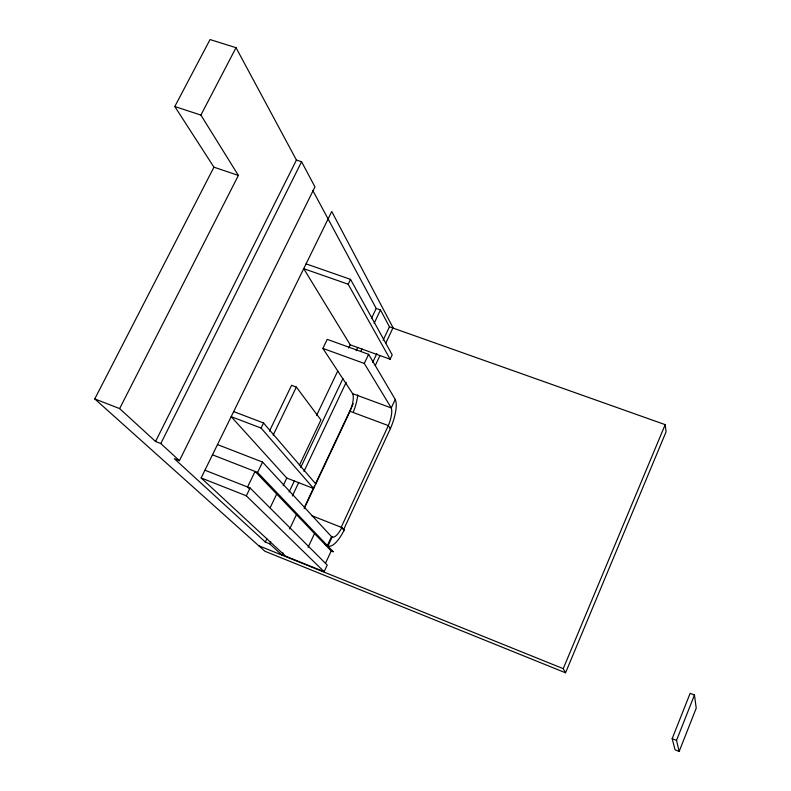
<?xml version="1.0" encoding="UTF-8"?>
<svg xmlns="http://www.w3.org/2000/svg" width="791" height="791" viewBox="0 0 791 791"><rect width="100%" height="100%" fill="white"/><g stroke="black" fill="none" stroke-linecap="round" stroke-linejoin="round"><path stroke-width="1.19" d="M679.162 751.45L696.228 708.163L694.458 695.012L690.148 693.292L672.182 738.636L675.039 749.759L679.162 751.45L676.513 740.406L694.458 695.012M665.191 424.648L666.062 431.846L565.545 672.795L563.232 668.662L665.191 424.648L389.449 326.802L380.481 309.953L376.209 308.45L312.86 190.611M327.365 545.563L331.508 536.634L262.563 462.082L217.495 444.591M322.886 348.406L364.305 363.445L391.268 407.938L352.687 393.691L322.886 348.406L327.227 339.359L368.616 354.309L395.233 399.406L391.268 407.938A16.403 5.29 -69.6 0 1 388.341 425.588L341.208 527.271L344.184 530.138A27.883 9.087 -68.2 0 1 328.047 545.83L325.19 544.692M328.047 545.83L332.19 536.911A16.72 5.448 -68.2 0 0 341.88 527.538L344.184 530.138M325.576 563.103L331.202 550.971L255.068 471.436L247.563 486.999L249.254 488.69M385.721 343.294L393.048 327.711L331.745 211.494L201.141 477.942L285.61 556.172L324.142 571.725L327.217 565.081L250.094 487.998L204.938 470.22M343.512 529.871L390.329 428.742A25.431 8.197 -69.6 0 0 395.233 399.406M390.141 359.223L348.178 284.226L303.724 268.673L350.215 344.827L390.141 359.223L392.198 354.843L350.522 279.361L306.077 263.868M308.114 547.323L314.541 533.569M375.26 365.551L379.967 355.535M364.305 363.445L368.616 354.309M289.684 528.971L296.437 514.654M282.98 552.869L281.922 555.094L269.682 543.812L265.331 542.062L174.297 458.661L179.409 460.678L314.966 186.884L301.589 161.76L296.437 160.049L236.025 47.687L210.06 39.55L174.791 106.528L213.936 167.188L238.378 175.424L119.639 408.591L155.55 441.487L160.81 443.553L179.409 460.678M304.476 507.209L314.442 486.05M315.49 483.825L353.261 403.637M372.66 362.436L376.862 353.528M383.151 340.16L389.449 326.802M304.149 508.712L350.027 411.31A16.295 5.675 -69.6 0 0 352.687 393.691M269.682 543.812L270.73 541.588M292.363 495.927L298.701 482.559M303.971 471.426L346.181 382.34M360.963 351.155L362.011 348.93M374.153 323.321L380.481 309.953M270.097 507.871L276.692 494.029M283.148 485.684L286.787 478.051L231.19 416.649L261.089 428.069L313.622 488.492L286.787 478.051M316.529 415.572L337.747 370.999M348.663 348.089L350.215 344.827M299.374 465.335L320.928 419.952L296.348 387.066L291.572 385.296L269.454 431.135M265.331 542.062L266.913 538.72M289.091 492.002L294.371 480.879M300.709 467.53L342.948 378.533M356.148 350.72L357.73 347.387M371.463 318.466L376.209 308.45M273.182 435.149L296.348 387.066M324.142 571.725L246.327 495.809L250.094 487.998M331.202 550.971L333.347 551.831L257.589 472.425L262.563 462.082M348.178 284.226L350.522 279.361M261.089 428.069L263.551 422.987L233.661 411.597M155.55 441.487L296.437 160.049M160.81 443.553L301.589 161.76M563.232 668.662L258.677 545.701L94.772 398.931L213.936 167.188M238.378 175.424L200.904 115.091L236.025 47.687M174.791 106.528L200.904 115.091M350.027 411.31L388.341 425.588L390.329 428.742M94.772 398.931L119.639 408.591M212.482 454.815L257.589 472.425M311.674 515.623L341.88 527.538M201.141 477.942L246.327 495.809M331.508 536.634L332.19 536.911M565.545 672.795L264.965 551.278L258.805 545.76M672.182 738.636L676.513 740.406M263.551 422.987L315.767 483.934M357.74 394.887A25.253 8.79 -69.6 0 1 353.419 411.715"/></g></svg>
